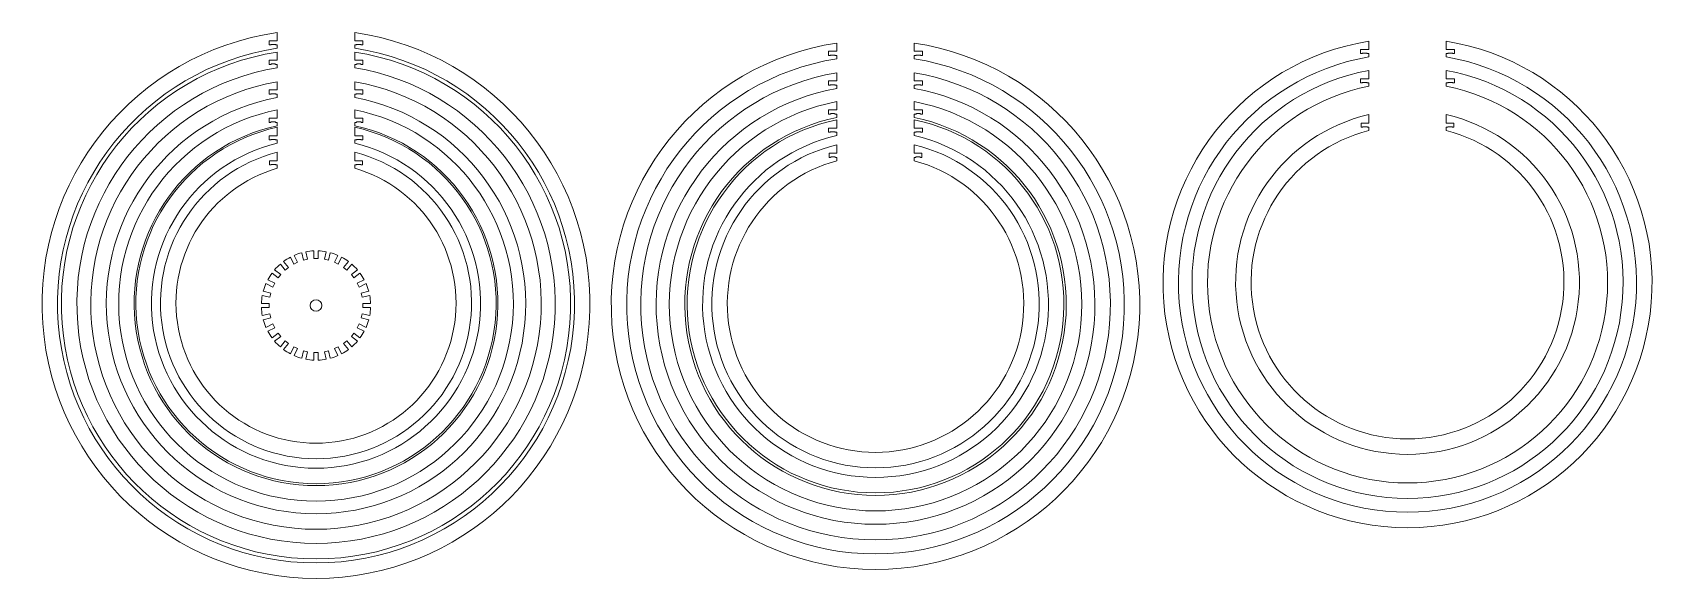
# Model space of a CAD drawing. Header units: centimetres. Extents: x -18 to 87, y -19 to 17.
import ezdxf

# ---------------------------------------------------------------- set-up
doc = ezdxf.new("R2010")
doc.units = ezdxf.units.CM
doc.header["$MEASUREMENT"] = 0
doc.layers.add('Layer 1', color=7, linetype='Continuous')

msp = doc.modelspace()

# ---------------------------------------------------------------- linework, layer by layer
at = {"layer": 'Layer 1', "lineweight": 9}
for points in [[(-2.48958, 16.52422), (-11.68561, 15.21219), (-18.30282, 7.01439), (-17.64517, -2.25146), (-17.64517, -2.25146), (-16.98751, -11.51731), (-9.27878, -18.69831), (0.01037, -18.69834), (0.01037, -18.69834), (9.29953, -18.69836), (17.0083, -11.5174), (17.666, -2.25155), (17.666, -2.25155), (18.3237, 7.01429), (11.70654, 15.21213), (2.51051, 16.52421)], [(33.66212, 15.84585), (24.81452, 14.53633), (18.47667, 6.62135), (19.13318, -2.2985), (19.13318, -2.2985), (19.7897, -11.21836), (27.21809, -18.12012), (36.16207, -18.12015), (36.16207, -18.12015), (45.10606, -18.12017), (52.53449, -11.21845), (53.19105, -2.2986), (53.19105, -2.2986), (53.84761, 6.62126), (47.5098, 14.53627), (38.66221, 15.84583)], [(68.03561, 15.97135), (59.8996, 14.66758), (54.13151, 7.33028), (54.78545, -0.88355), (54.78545, -0.88355), (55.43938, -9.09737), (62.29576, -15.42959), (70.53557, -15.42961), (70.53557, -15.42961), (78.77538, -15.42963), (85.63179, -9.09745), (86.28577, -0.88363), (86.28577, -0.88363), (86.93975, 7.33019), (81.1717, 14.66753), (73.03569, 15.97134)], [(-2.48958, 15.51348), (-11.128, 14.20556), (-17.29827, 6.46038), (-16.64247, -2.25185), (-16.64247, -2.25185), (-15.98667, -10.96408), (-8.7265, -17.69832), (0.01038, -17.69834), (0.01038, -17.69834), (8.74725, -17.69836), (16.00746, -10.96417), (16.6633, -2.25194), (16.6633, -2.25194), (17.31914, 6.46028), (11.14892, 14.2055), (2.51051, 15.51346)], [(-2.48959, 15.2674), (-10.98851, 13.96059), (-17.04705, 6.32865), (-16.39175, -2.24514), (-16.39175, -2.24514), (-15.73645, -10.81894), (-8.58844, -17.4415), (0.01037, -17.44152), (0.01037, -17.44152), (8.60917, -17.44154), (15.75722, -10.81903), (16.41257, -2.24523), (16.41257, -2.24523), (17.06791, 6.32856), (11.00941, 13.96053), (2.5105, 15.26739)], [(33.66212, 14.83426), (25.37253, 13.52918), (19.48157, 6.06719), (20.13609, -2.29894), (20.13609, -2.29894), (20.79062, -10.66507), (27.77038, -17.12012), (36.16208, -17.12015), (36.16208, -17.12015), (44.55377, -17.12017), (51.53357, -10.66516), (52.18814, -2.29903), (52.18814, -2.29903), (52.84271, 6.0671), (46.95179, 13.52912), (38.6622, 14.83425)], [(68.03561, 14.95771), (60.45858, 13.65915), (55.13726, 6.77573), (55.78887, -0.88411), (55.78887, -0.88411), (56.44049, -8.54394), (62.84807, -14.42959), (70.53557, -14.42961), (70.53557, -14.42961), (78.22307, -14.42963), (84.63068, -8.54401), (85.28234, -0.88418), (85.28234, -0.88418), (85.934, 6.77565), (80.61271, 13.65909), (73.03569, 14.9577)], [(-2.48959, 14.25487), (-10.43006, 12.95285), (-16.04176, 5.77431), (-15.38861, -2.24564), (-15.38861, -2.24564), (-14.73545, -10.26559), (-8.03614, -16.4415), (0.01037, -16.44152), (0.01037, -16.44152), (8.05687, -16.44154), (14.75622, -10.26567), (15.40942, -2.24572), (15.40942, -2.24572), (16.06262, 5.77423), (10.45095, 12.95279), (2.51049, 14.25486)], [(33.66211, 13.93418), (25.87536, 12.63358), (20.38651, 5.57986), (21.03903, -2.28775), (21.03903, -2.28775), (21.69155, -10.15536), (28.26745, -16.20846), (36.16207, -16.20848), (36.16207, -16.20848), (44.05669, -16.2085), (50.63262, -10.15543), (51.28518, -2.28783), (51.28518, -2.28783), (51.93774, 5.57978), (46.44893, 12.63353), (38.66219, 13.93416)], [(68.03561, 14.08274), (60.94846, 12.78935), (56.01796, 6.30379), (56.66729, -0.87109), (56.66729, -0.87109), (57.31662, -8.04598), (63.33137, -13.54098), (70.53557, -13.541), (70.53557, -13.541), (77.73978, -13.54102), (83.75456, -8.04605), (84.40393, -0.87117), (84.40393, -0.87117), (85.05329, 6.30371), (80.12283, 12.7893), (73.03568, 14.08273)], [(-2.48959, 13.35475), (-9.92673, 12.0576), (-15.13638, 5.28778), (-14.48539, -2.23352), (-14.48539, -2.23352), (-13.8344, -9.75482), (-7.53905, -15.52885), (0.01037, -15.52887), (0.01037, -15.52887), (7.55979, -15.52889), (13.85518, -9.75489), (14.50621, -2.2336), (14.50621, -2.2336), (15.15724, 5.2877), (9.94762, 12.05754), (2.51049, 13.35473)], [(33.66211, 12.91932), (26.43491, 11.62439), (21.39276, 5.02508), (22.04277, -2.28839), (22.04277, -2.28839), (22.69278, -9.60185), (28.81978, -15.20846), (36.16207, -15.20848), (36.16207, -15.20848), (43.50436, -15.2085), (49.6314, -9.60192), (50.28145, -2.28846), (50.28145, -2.28846), (50.9315, 5.025), (45.88937, 11.62434), (38.66218, 12.91931)], [(68.03561, 13.06491), (61.5094, 11.77829), (57.02541, 5.74842), (57.67177, -0.87193), (57.67177, -0.87193), (58.31813, -7.49228), (63.88375, -12.54099), (70.53558, -12.541), (70.53558, -12.541), (77.1874, -12.54102), (82.75304, -7.49234), (83.39944, -0.872), (83.39944, -0.872), (84.04583, 5.74835), (79.56188, 11.77824), (73.03568, 13.0649)], [(-2.48959, 12.33851), (-9.36653, 11.04754), (-14.12958, 4.73273), (-13.48131, -2.23425), (-13.48131, -2.23425), (-12.83305, -9.20122), (-6.9867, -14.52885), (0.01037, -14.52887), (0.01037, -14.52887), (7.00744, -14.52889), (12.85382, -9.20129), (13.50212, -2.23432), (13.50212, -2.23432), (14.15043, 4.73265), (9.38742, 11.04749), (2.51048, 12.3385)], [(33.66211, 12.06954), (26.91137, 10.78009), (22.2488, 4.5678), (22.8964, -2.27441), (22.8964, -2.27441), (23.54399, -9.11661), (29.28929, -14.34382), (36.16207, -14.34384), (36.16207, -14.34384), (43.03486, -14.34386), (48.78018, -9.11668), (49.42782, -2.27448), (49.42782, -2.27448), (50.07545, 4.56772), (45.41291, 10.78004), (38.66218, 12.06953)], [(-2.48958, 11.53919), (-8.91749, 10.25386), (-13.32335, 4.30387), (-12.67756, -2.2194), (-12.67756, -2.2194), (-12.03176, -8.74267), (-6.54477, -13.71329), (0.01039, -13.71331), (0.01039, -13.71331), (6.56554, -13.71333), (12.05256, -8.74274), (12.69839, -2.21947), (12.69839, -2.21947), (13.34422, 4.30379), (8.93839, 10.25382), (2.51049, 11.53918)], [(33.66211, 11.04995), (27.47312, 9.76792), (23.25697, 4.01207), (23.90133, -2.27537), (23.90133, -2.27537), (24.54569, -8.56281), (29.8417, -13.34382), (36.16208, -13.34384), (36.16208, -13.34384), (42.48245, -13.34386), (47.77849, -8.56288), (48.42288, -2.27543), (48.42288, -2.27543), (49.06728, 4.01201), (44.85116, 9.76788), (38.66217, 11.04994)], [(33.66211, 10.90513), (27.55919, 9.62435), (23.4113, 3.93845), (24.05513, -2.2641), (24.05513, -2.2641), (24.69895, -8.46664), (29.92621, -13.17941), (36.16208, -13.17943), (36.16208, -13.17943), (42.39795, -13.17945), (47.62523, -8.4667), (48.26909, -2.26416), (48.26909, -2.26416), (48.91294, 3.93838), (44.76509, 9.62431), (38.66217, 10.90512)], [(68.03561, 11.23502), (62.53328, 9.96388), (58.86075, 4.7662), (59.50043, -0.8447), (59.50043, -0.8447), (60.14011, -6.45561), (64.88833, -10.69327), (70.53558, -10.69328), (70.53558, -10.69328), (76.18283, -10.6933), (80.93107, -6.45566), (81.57078, -0.84476), (81.57078, -0.84476), (82.21049, 4.76614), (78.53799, 9.96384), (73.03567, 11.23501)], [(-2.48958, 10.51765), (-8.35485, 9.24048), (-12.31439, 3.74774), (-11.67213, -2.22051), (-11.67213, -2.22051), (-11.02986, -8.18876), (-5.99232, -12.71329), (0.01039, -12.71331), (0.01039, -12.71331), (6.0131, -12.71333), (11.05067, -8.18882), (11.69296, -2.22057), (11.69296, -2.22057), (12.33526, 3.74767), (8.37574, 9.24044), (2.51048, 10.51764)], [(-2.48958, 10.41401), (-8.29112, 9.13785), (-12.20021, 3.69691), (-11.55838, -2.20855), (-11.55838, -2.20855), (-10.91655, -8.11401), (-5.92985, -12.58811), (0.01039, -12.58813), (0.01039, -12.58813), (5.95063, -12.58814), (10.93735, -8.11407), (11.57921, -2.20861), (11.57921, -2.20861), (12.22107, 3.69685), (8.31201, 9.1378), (2.51048, 10.41399)], [(33.66211, 9.88132), (28.12286, 8.60954), (24.42117, 3.38184), (25.06113, -2.26538), (25.06113, -2.26538), (25.70109, -7.91261), (30.47871, -12.17942), (36.16208, -12.17943), (36.16208, -12.17943), (41.84545, -12.17945), (46.6231, -7.91267), (47.26308, -2.26544), (47.26308, -2.26544), (47.90307, 3.38178), (44.20141, 8.6095), (38.66217, 9.88131)], [(68.03561, 10.20596), (63.09931, 8.94575), (59.87272, 4.20845), (60.50777, -0.84643), (60.50777, -0.84643), (61.14283, -5.90132), (65.44096, -9.69327), (70.53558, -9.69328), (70.53558, -9.69328), (75.6302, -9.6933), (79.92836, -5.90137), (80.56344, -0.84649), (80.56344, -0.84649), (81.19852, 4.2084), (77.97195, 8.94571), (73.03566, 10.20595)], [(-2.48958, 9.38776), (-7.72634, 8.12149), (-11.18936, 3.13978), (-10.55175, -2.21004), (-10.55175, -2.21004), (-9.91415, -7.55985), (-5.37729, -11.58811), (0.01039, -11.58813), (0.01039, -11.58813), (5.39807, -11.58814), (9.93495, -7.55991), (10.57259, -2.21009), (10.57259, -2.21009), (11.21022, 3.13972), (7.74723, 8.12145), (2.51047, 9.38775)], [(-2.48959, 8.80314), (-7.3927, 7.54364), (-10.59323, 2.83334), (-9.95847, -2.18901), (-9.95847, -2.18901), (-9.32372, -7.21135), (-5.05192, -10.97725), (0.01038, -10.97726), (0.01038, -10.97726), (5.07268, -10.97728), (9.3445, -7.2114), (9.97929, -2.18906), (9.97929, -2.18906), (10.61407, 2.83328), (7.41357, 7.5436), (2.51046, 8.80313)], [(33.66212, 9.28952), (28.45955, 8.02391), (25.02346, 3.07), (25.66079, -2.24623), (25.66079, -2.24623), (26.29812, -7.56247), (30.80779, -11.5638), (36.16209, -11.56382), (36.16209, -11.56382), (41.51639, -11.56383), (46.02609, -7.56252), (46.66344, -2.24629), (46.66344, -2.24629), (47.3008, 3.06994), (43.86474, 8.02387), (38.66217, 9.28951)], [(-2.48959, 7.76688), (-6.8235, 6.52093), (-9.57841, 2.27394), (-8.94929, -2.19141), (-8.94929, -2.19141), (-8.32016, -6.65676), (-4.49907, -9.97725), (0.01039, -9.97726), (0.01039, -9.97726), (4.51984, -9.97727), (8.34095, -6.6568), (8.9701, -2.19146), (8.9701, -2.19146), (9.59925, 2.27389), (6.84436, 6.52089), (2.51046, 7.76687)], [(33.66212, 8.25715), (29.02705, 7.00368), (26.03674, 2.51151), (26.66898, -2.24826), (26.66898, -2.24826), (27.30121, -7.00803), (31.36052, -10.56381), (36.16209, -10.56382), (36.16209, -10.56382), (40.96367, -10.56383), (45.023, -7.00808), (45.65526, -2.24831), (45.65526, -2.24831), (46.28752, 2.51145), (43.29724, 7.00364), (38.66217, 8.25714)], [(0.38541, -1.08706), (0.38541, -0.87995), (0.21752, -0.71206), (0.01041, -0.71206), (0.01041, -0.71206), (-0.1967, -0.71206), (-0.36459, -0.87995), (-0.36459, -1.08706), (-0.36459, -1.08706), (-0.36459, -1.29417), (-0.1967, -1.46206), (0.01041, -1.46206), (0.01041, -1.46206), (0.21752, -1.46206), (0.38541, -1.29417), (0.38541, -1.08706)]]:
    msp.add_open_spline(points, degree=3, knots=[0, 0, 0, 0, 0.2, 0.2, 0.2, 0.2, 0.4, 0.4, 0.4, 0.4, 0.6, 0.6, 0.6, 0.6, 1, 1, 1, 1], dxfattribs=at)
for points in [[(-3.01958, 15.99768), (-3.01958, 15.99768), (-3.01958, 15.72928), (-3.01958, 15.72928)], [(-2.48958, 15.99768), (-2.48958, 15.99768), (-3.01958, 15.99768), (-3.01958, 15.99768)], [(-2.48958, 15.99768), (-2.48958, 15.99768), (-2.48958, 16.52422), (-2.48958, 16.52422)], [(2.51042, 16.52422), (2.51042, 16.52422), (2.51042, 15.99768), (2.51042, 15.99768)], [(3.04042, 15.99768), (3.04042, 15.99768), (2.51042, 15.99768), (2.51042, 15.99768)], [(3.04042, 15.72928), (3.04042, 15.72928), (3.04042, 15.99768), (3.04042, 15.99768)], [(33.66212, 15.31846), (33.66212, 15.31846), (33.66212, 15.84585), (33.66212, 15.84585)], [(38.66212, 15.84585), (38.66212, 15.84585), (38.66212, 15.31846), (38.66212, 15.31846)], [(68.03561, 15.44191), (68.03561, 15.44191), (68.03561, 15.97135), (68.03561, 15.97135)], [(73.03561, 15.97135), (73.03561, 15.97135), (73.03561, 15.44191), (73.03561, 15.44191)], [(-3.01959, 14.73907), (-3.01959, 14.73907), (-3.01959, 14.47067), (-3.01959, 14.47067)], [(-2.48959, 14.73907), (-2.48959, 14.73907), (-3.01959, 14.73907), (-3.01959, 14.73907)], [(-3.01958, 15.72928), (-3.01958, 15.72928), (-2.91458, 15.72928), (-2.91458, 15.72928)], [(-2.91458, 15.72928), (-2.91458, 15.72928), (-2.89335, 15.7465), (-2.89335, 15.7465)], [(-2.86185, 15.75768), (-2.87332, 15.75768), (-2.88444, 15.75373), (-2.89335, 15.7465)], [(-2.86185, 15.75768), (-2.86185, 15.75768), (-2.64731, 15.75768), (-2.64731, 15.75768)], [(-2.61581, 15.7465), (-2.62472, 15.75373), (-2.63584, 15.75768), (-2.64731, 15.75768)], [(-2.61581, 15.7465), (-2.61581, 15.7465), (-2.59458, 15.72928), (-2.59458, 15.72928)], [(-2.59458, 15.72928), (-2.59458, 15.72928), (-2.48958, 15.72928), (-2.48958, 15.72928)], [(-2.48959, 14.73907), (-2.48959, 14.73907), (-2.48959, 15.2674), (-2.48959, 15.2674)], [(-2.48958, 15.51348), (-2.48958, 15.51348), (-2.48958, 15.72928), (-2.48958, 15.72928)], [(2.51041, 15.2674), (2.51041, 15.2674), (2.51041, 14.73907), (2.51041, 14.73907)], [(3.04041, 14.73907), (3.04041, 14.73907), (2.51041, 14.73907), (2.51041, 14.73907)], [(2.51042, 15.72928), (2.51042, 15.72928), (2.61542, 15.72928), (2.61542, 15.72928)], [(2.51042, 15.72928), (2.51042, 15.72928), (2.51042, 15.51348), (2.51042, 15.51348)], [(2.61542, 15.72928), (2.61542, 15.72928), (2.63665, 15.7465), (2.63665, 15.7465)], [(2.66815, 15.75768), (2.65668, 15.75768), (2.64556, 15.75373), (2.63665, 15.7465)], [(2.66815, 15.75768), (2.66815, 15.75768), (2.88269, 15.75768), (2.88269, 15.75768)], [(2.91419, 15.7465), (2.90528, 15.75373), (2.89416, 15.75768), (2.88269, 15.75768)], [(2.91419, 15.7465), (2.91419, 15.7465), (2.93542, 15.72928), (2.93542, 15.72928)], [(2.93542, 15.72928), (2.93542, 15.72928), (3.04042, 15.72928), (3.04042, 15.72928)], [(3.04041, 14.47067), (3.04041, 14.47067), (3.04041, 14.73907), (3.04041, 14.73907)], [(33.13212, 15.31846), (33.13212, 15.31846), (33.13212, 15.05006), (33.13212, 15.05006)], [(33.66212, 15.31846), (33.66212, 15.31846), (33.13212, 15.31846), (33.13212, 15.31846)], [(33.13212, 15.05006), (33.13212, 15.05006), (33.23712, 15.05006), (33.23712, 15.05006)], [(33.23712, 15.05006), (33.23712, 15.05006), (33.25835, 15.06729), (33.25835, 15.06729)], [(33.28985, 15.07846), (33.27838, 15.07846), (33.26726, 15.07452), (33.25835, 15.06729)], [(33.28985, 15.07846), (33.28985, 15.07846), (33.50439, 15.07846), (33.50439, 15.07846)], [(33.53589, 15.06729), (33.52698, 15.07452), (33.51586, 15.07846), (33.50439, 15.07846)], [(33.53589, 15.06729), (33.53589, 15.06729), (33.55712, 15.05006), (33.55712, 15.05006)], [(33.55712, 15.05006), (33.55712, 15.05006), (33.66212, 15.05006), (33.66212, 15.05006)], [(33.66212, 14.83426), (33.66212, 14.83426), (33.66212, 15.05006), (33.66212, 15.05006)], [(39.19212, 15.31846), (39.19212, 15.31846), (38.66212, 15.31846), (38.66212, 15.31846)], [(38.66212, 15.05006), (38.66212, 15.05006), (38.76712, 15.05006), (38.76712, 15.05006)], [(38.66212, 15.05006), (38.66212, 15.05006), (38.66212, 14.83426), (38.66212, 14.83426)], [(38.76712, 15.05006), (38.76712, 15.05006), (38.78835, 15.06729), (38.78835, 15.06729)], [(38.81985, 15.07846), (38.80838, 15.07846), (38.79726, 15.07452), (38.78835, 15.06729)], [(38.81985, 15.07846), (38.81985, 15.07846), (39.03439, 15.07846), (39.03439, 15.07846)], [(39.06589, 15.06729), (39.05698, 15.07452), (39.04586, 15.07846), (39.03439, 15.07846)], [(39.06589, 15.06729), (39.06589, 15.06729), (39.08712, 15.05006), (39.08712, 15.05006)], [(39.08712, 15.05006), (39.08712, 15.05006), (39.19212, 15.05006), (39.19212, 15.05006)], [(39.19212, 15.05006), (39.19212, 15.05006), (39.19212, 15.31846), (39.19212, 15.31846)], [(67.50561, 15.44191), (67.50561, 15.44191), (67.50561, 15.17351), (67.50561, 15.17351)], [(68.03561, 15.44191), (68.03561, 15.44191), (67.50561, 15.44191), (67.50561, 15.44191)], [(67.50561, 15.17351), (67.50561, 15.17351), (67.61061, 15.17351), (67.61061, 15.17351)], [(67.61061, 15.17351), (67.61061, 15.17351), (67.63184, 15.19074), (67.63184, 15.19074)], [(67.66334, 15.20191), (67.65187, 15.20191), (67.64075, 15.19797), (67.63184, 15.19074)], [(67.66334, 15.20191), (67.66334, 15.20191), (67.87788, 15.20191), (67.87788, 15.20191)], [(67.90938, 15.19074), (67.90047, 15.19797), (67.88935, 15.20191), (67.87788, 15.20191)], [(67.90938, 15.19074), (67.90938, 15.19074), (67.93061, 15.17351), (67.93061, 15.17351)], [(67.93061, 15.17351), (67.93061, 15.17351), (68.03561, 15.17351), (68.03561, 15.17351)], [(68.03561, 14.95771), (68.03561, 14.95771), (68.03561, 15.17351), (68.03561, 15.17351)], [(73.56561, 15.44191), (73.56561, 15.44191), (73.03561, 15.44191), (73.03561, 15.44191)], [(73.03561, 15.17351), (73.03561, 15.17351), (73.14061, 15.17351), (73.14061, 15.17351)], [(73.03561, 15.17351), (73.03561, 15.17351), (73.03561, 14.95771), (73.03561, 14.95771)], [(73.14061, 15.17351), (73.14061, 15.17351), (73.16184, 15.19074), (73.16184, 15.19074)], [(73.19334, 15.20191), (73.18187, 15.20191), (73.17075, 15.19797), (73.16184, 15.19074)], [(73.19334, 15.20191), (73.19334, 15.20191), (73.40788, 15.20191), (73.40788, 15.20191)], [(73.43938, 15.19074), (73.43047, 15.19797), (73.41935, 15.20191), (73.40788, 15.20191)], [(73.43938, 15.19074), (73.43938, 15.19074), (73.46061, 15.17351), (73.46061, 15.17351)], [(73.46061, 15.17351), (73.46061, 15.17351), (73.56561, 15.17351), (73.56561, 15.17351)], [(73.56561, 15.17351), (73.56561, 15.17351), (73.56561, 15.44191), (73.56561, 15.44191)], [(-3.01959, 14.47067), (-3.01959, 14.47067), (-2.91459, 14.47067), (-2.91459, 14.47067)], [(-2.91459, 14.47067), (-2.91459, 14.47067), (-2.89336, 14.4879), (-2.89336, 14.4879)], [(-2.86186, 14.49907), (-2.87333, 14.49907), (-2.88445, 14.49513), (-2.89336, 14.4879)], [(-2.86186, 14.49907), (-2.86186, 14.49907), (-2.64732, 14.49907), (-2.64732, 14.49907)], [(-2.61582, 14.4879), (-2.62473, 14.49513), (-2.63585, 14.49907), (-2.64732, 14.49907)], [(-2.61582, 14.4879), (-2.61582, 14.4879), (-2.59459, 14.47067), (-2.59459, 14.47067)], [(-2.59459, 14.47067), (-2.59459, 14.47067), (-2.48959, 14.47067), (-2.48959, 14.47067)], [(-2.48959, 14.25487), (-2.48959, 14.25487), (-2.48959, 14.47067), (-2.48959, 14.47067)], [(2.51041, 14.47067), (2.51041, 14.47067), (2.61541, 14.47067), (2.61541, 14.47067)], [(2.51041, 14.47067), (2.51041, 14.47067), (2.51041, 14.25487), (2.51041, 14.25487)], [(2.61541, 14.47067), (2.61541, 14.47067), (2.63664, 14.4879), (2.63664, 14.4879)], [(2.66814, 14.49907), (2.65667, 14.49907), (2.64555, 14.49513), (2.63664, 14.4879)], [(2.66814, 14.49907), (2.66814, 14.49907), (2.88268, 14.49907), (2.88268, 14.49907)], [(2.91418, 14.4879), (2.90527, 14.49513), (2.89415, 14.49907), (2.88268, 14.49907)], [(2.91418, 14.4879), (2.91418, 14.4879), (2.93541, 14.47067), (2.93541, 14.47067)], [(2.93541, 14.47067), (2.93541, 14.47067), (3.04041, 14.47067), (3.04041, 14.47067)], [(33.66211, 13.40352), (33.66211, 13.40352), (33.66211, 13.93418), (33.66211, 13.93418)], [(38.66211, 13.93418), (38.66211, 13.93418), (38.66211, 13.40352), (38.66211, 13.40352)], [(68.03561, 13.54911), (68.03561, 13.54911), (68.03561, 14.08274), (68.03561, 14.08274)], [(73.03561, 14.08274), (73.03561, 14.08274), (73.03561, 13.54911), (73.03561, 13.54911)], [(-3.01959, 12.82271), (-3.01959, 12.82271), (-3.01959, 12.55431), (-3.01959, 12.55431)], [(-2.48959, 12.82271), (-2.48959, 12.82271), (-3.01959, 12.82271), (-3.01959, 12.82271)], [(-2.48959, 12.82271), (-2.48959, 12.82271), (-2.48959, 13.35475), (-2.48959, 13.35475)], [(2.51041, 13.35475), (2.51041, 13.35475), (2.51041, 12.82271), (2.51041, 12.82271)], [(3.04041, 12.82271), (3.04041, 12.82271), (2.51041, 12.82271), (2.51041, 12.82271)], [(3.04041, 12.55431), (3.04041, 12.55431), (3.04041, 12.82271), (3.04041, 12.82271)], [(33.13211, 13.40352), (33.13211, 13.40352), (33.13211, 13.13512), (33.13211, 13.13512)], [(33.66211, 13.40352), (33.66211, 13.40352), (33.13211, 13.40352), (33.13211, 13.40352)], [(33.13211, 13.13512), (33.13211, 13.13512), (33.23711, 13.13512), (33.23711, 13.13512)], [(33.23711, 13.13512), (33.23711, 13.13512), (33.25834, 13.15235), (33.25834, 13.15235)], [(33.28984, 13.16352), (33.27837, 13.16352), (33.26725, 13.15958), (33.25834, 13.15235)], [(33.28984, 13.16352), (33.28984, 13.16352), (33.50438, 13.16352), (33.50438, 13.16352)], [(33.53588, 13.15235), (33.52697, 13.15958), (33.51585, 13.16352), (33.50438, 13.16352)], [(33.53588, 13.15235), (33.53588, 13.15235), (33.55711, 13.13512), (33.55711, 13.13512)], [(33.55711, 13.13512), (33.55711, 13.13512), (33.66211, 13.13512), (33.66211, 13.13512)], [(33.66211, 12.91932), (33.66211, 12.91932), (33.66211, 13.13512), (33.66211, 13.13512)], [(39.19211, 13.40352), (39.19211, 13.40352), (38.66211, 13.40352), (38.66211, 13.40352)], [(38.66211, 13.13512), (38.66211, 13.13512), (38.76711, 13.13512), (38.76711, 13.13512)], [(38.66211, 13.13512), (38.66211, 13.13512), (38.66211, 12.91932), (38.66211, 12.91932)], [(38.76711, 13.13512), (38.76711, 13.13512), (38.78834, 13.15235), (38.78834, 13.15235)], [(38.81984, 13.16352), (38.80837, 13.16352), (38.79725, 13.15958), (38.78834, 13.15235)], [(38.81984, 13.16352), (38.81984, 13.16352), (39.03438, 13.16352), (39.03438, 13.16352)], [(39.06588, 13.15235), (39.05697, 13.15958), (39.04585, 13.16352), (39.03438, 13.16352)], [(39.06588, 13.15235), (39.06588, 13.15235), (39.08711, 13.13512), (39.08711, 13.13512)], [(39.08711, 13.13512), (39.08711, 13.13512), (39.19211, 13.13512), (39.19211, 13.13512)], [(39.19211, 13.13512), (39.19211, 13.13512), (39.19211, 13.40352), (39.19211, 13.40352)], [(67.50561, 13.54911), (67.50561, 13.54911), (67.50561, 13.28071), (67.50561, 13.28071)], [(68.03561, 13.54911), (68.03561, 13.54911), (67.50561, 13.54911), (67.50561, 13.54911)], [(67.50561, 13.28071), (67.50561, 13.28071), (67.61061, 13.28071), (67.61061, 13.28071)], [(67.61061, 13.28071), (67.61061, 13.28071), (67.63184, 13.29794), (67.63184, 13.29794)], [(67.66334, 13.30911), (67.65187, 13.30911), (67.64075, 13.30517), (67.63184, 13.29794)], [(67.66334, 13.30911), (67.66334, 13.30911), (67.87788, 13.30911), (67.87788, 13.30911)], [(67.90938, 13.29794), (67.90047, 13.30517), (67.88935, 13.30911), (67.87788, 13.30911)], [(67.90938, 13.29794), (67.90938, 13.29794), (67.93061, 13.28071), (67.93061, 13.28071)], [(67.93061, 13.28071), (67.93061, 13.28071), (68.03561, 13.28071), (68.03561, 13.28071)], [(68.03561, 13.06491), (68.03561, 13.06491), (68.03561, 13.28071), (68.03561, 13.28071)], [(73.56561, 13.54911), (73.56561, 13.54911), (73.03561, 13.54911), (73.03561, 13.54911)], [(73.03561, 13.28071), (73.03561, 13.28071), (73.14061, 13.28071), (73.14061, 13.28071)], [(73.03561, 13.28071), (73.03561, 13.28071), (73.03561, 13.06491), (73.03561, 13.06491)], [(73.14061, 13.28071), (73.14061, 13.28071), (73.16184, 13.29794), (73.16184, 13.29794)], [(73.19334, 13.30911), (73.18187, 13.30911), (73.17075, 13.30517), (73.16184, 13.29794)], [(73.19334, 13.30911), (73.19334, 13.30911), (73.40788, 13.30911), (73.40788, 13.30911)], [(73.43938, 13.29794), (73.43047, 13.30517), (73.41935, 13.30911), (73.40788, 13.30911)], [(73.43938, 13.29794), (73.43938, 13.29794), (73.46061, 13.28071), (73.46061, 13.28071)], [(73.46061, 13.28071), (73.46061, 13.28071), (73.56561, 13.28071), (73.56561, 13.28071)], [(73.56561, 13.28071), (73.56561, 13.28071), (73.56561, 13.54911), (73.56561, 13.54911)], [(-3.01959, 12.55431), (-3.01959, 12.55431), (-2.91459, 12.55431), (-2.91459, 12.55431)], [(-2.91459, 12.55431), (-2.91459, 12.55431), (-2.89336, 12.57153), (-2.89336, 12.57153)], [(-2.86186, 12.58271), (-2.87333, 12.58271), (-2.88445, 12.57876), (-2.89336, 12.57153)], [(-2.86186, 12.58271), (-2.86186, 12.58271), (-2.64732, 12.58271), (-2.64732, 12.58271)], [(-2.61582, 12.57153), (-2.62473, 12.57876), (-2.63585, 12.58271), (-2.64732, 12.58271)], [(-2.61582, 12.57153), (-2.61582, 12.57153), (-2.59459, 12.55431), (-2.59459, 12.55431)], [(-2.59459, 12.55431), (-2.59459, 12.55431), (-2.48959, 12.55431), (-2.48959, 12.55431)], [(-2.48959, 12.33851), (-2.48959, 12.33851), (-2.48959, 12.55431), (-2.48959, 12.55431)], [(2.51041, 12.55431), (2.51041, 12.55431), (2.61541, 12.55431), (2.61541, 12.55431)], [(2.51041, 12.55431), (2.51041, 12.55431), (2.51041, 12.33851), (2.51041, 12.33851)], [(2.61541, 12.55431), (2.61541, 12.55431), (2.63664, 12.57153), (2.63664, 12.57153)], [(2.66814, 12.58271), (2.65667, 12.58271), (2.64555, 12.57876), (2.63664, 12.57153)], [(2.66814, 12.58271), (2.66814, 12.58271), (2.88268, 12.58271), (2.88268, 12.58271)], [(2.91418, 12.57153), (2.90527, 12.57876), (2.89415, 12.58271), (2.88268, 12.58271)], [(2.91418, 12.57153), (2.91418, 12.57153), (2.93541, 12.55431), (2.93541, 12.55431)], [(2.93541, 12.55431), (2.93541, 12.55431), (3.04041, 12.55431), (3.04041, 12.55431)], [(33.66211, 11.53415), (33.66211, 11.53415), (33.66211, 12.06954), (33.66211, 12.06954)], [(38.66211, 12.06954), (38.66211, 12.06954), (38.66211, 11.53415), (38.66211, 11.53415)], [(-3.01958, 11.00185), (-3.01958, 11.00185), (-3.01958, 10.73345), (-3.01958, 10.73345)], [(-2.48958, 11.00185), (-2.48958, 11.00185), (-3.01958, 11.00185), (-3.01958, 11.00185)], [(-3.01958, 10.73345), (-3.01958, 10.73345), (-2.91458, 10.73345), (-2.91458, 10.73345)], [(-2.91458, 10.73345), (-2.91458, 10.73345), (-2.89904, 10.74816), (-2.89904, 10.74816)], [(-2.86467, 10.76185), (-2.87745, 10.76185), (-2.88975, 10.75695), (-2.89904, 10.74816)], [(-2.86467, 10.76185), (-2.86467, 10.76185), (-2.64449, 10.76185), (-2.64449, 10.76185)], [(-2.61012, 10.74816), (-2.61941, 10.75695), (-2.63171, 10.76185), (-2.64449, 10.76185)], [(-2.61012, 10.74816), (-2.61012, 10.74816), (-2.59458, 10.73345), (-2.59458, 10.73345)], [(-2.59458, 10.73345), (-2.59458, 10.73345), (-2.48958, 10.73345), (-2.48958, 10.73345)], [(-2.48958, 11.00185), (-2.48958, 11.00185), (-2.48958, 11.53919), (-2.48958, 11.53919)], [(-2.48958, 10.51765), (-2.48958, 10.51765), (-2.48958, 10.73345), (-2.48958, 10.73345)], [(2.51042, 11.53919), (2.51042, 11.53919), (2.51042, 11.00185), (2.51042, 11.00185)], [(3.04042, 11.00185), (3.04042, 11.00185), (2.51042, 11.00185), (2.51042, 11.00185)], [(2.51042, 10.73345), (2.51042, 10.73345), (2.61542, 10.73345), (2.61542, 10.73345)], [(2.51042, 10.73345), (2.51042, 10.73345), (2.51042, 10.51765), (2.51042, 10.51765)], [(2.61542, 10.73345), (2.61542, 10.73345), (2.63096, 10.74816), (2.63096, 10.74816)], [(2.66533, 10.76185), (2.65255, 10.76185), (2.64025, 10.75695), (2.63096, 10.74816)], [(2.66533, 10.76185), (2.66533, 10.76185), (2.88551, 10.76185), (2.88551, 10.76185)], [(2.91988, 10.74816), (2.91059, 10.75695), (2.89829, 10.76185), (2.88551, 10.76185)], [(2.91988, 10.74816), (2.91988, 10.74816), (2.93542, 10.73345), (2.93542, 10.73345)], [(2.93542, 10.73345), (2.93542, 10.73345), (3.04042, 10.73345), (3.04042, 10.73345)], [(3.04042, 10.73345), (3.04042, 10.73345), (3.04042, 11.00185), (3.04042, 11.00185)], [(33.13211, 11.53415), (33.13211, 11.53415), (33.13211, 11.26575), (33.13211, 11.26575)], [(33.66211, 11.53415), (33.66211, 11.53415), (33.13211, 11.53415), (33.13211, 11.53415)], [(33.13211, 11.26575), (33.13211, 11.26575), (33.23711, 11.26575), (33.23711, 11.26575)], [(33.23711, 11.26575), (33.23711, 11.26575), (33.25834, 11.28297), (33.25834, 11.28297)], [(33.28984, 11.29415), (33.27837, 11.29415), (33.26725, 11.2902), (33.25834, 11.28297)], [(33.28984, 11.29415), (33.28984, 11.29415), (33.50438, 11.29415), (33.50438, 11.29415)], [(33.53588, 11.28297), (33.52697, 11.2902), (33.51585, 11.29415), (33.50438, 11.29415)], [(33.53588, 11.28297), (33.53588, 11.28297), (33.55711, 11.26575), (33.55711, 11.26575)], [(33.55711, 11.26575), (33.55711, 11.26575), (33.66211, 11.26575), (33.66211, 11.26575)], [(33.66211, 11.04995), (33.66211, 11.04995), (33.66211, 11.26575), (33.66211, 11.26575)], [(33.66211, 10.36552), (33.66211, 10.36552), (33.66211, 10.90513), (33.66211, 10.90513)], [(39.19211, 11.53415), (39.19211, 11.53415), (38.66211, 11.53415), (38.66211, 11.53415)], [(38.66211, 11.26575), (38.66211, 11.26575), (38.76711, 11.26575), (38.76711, 11.26575)], [(38.66211, 11.26575), (38.66211, 11.26575), (38.66211, 11.04995), (38.66211, 11.04995)], [(38.66211, 10.90513), (38.66211, 10.90513), (38.66211, 10.36552), (38.66211, 10.36552)], [(38.76711, 11.26575), (38.76711, 11.26575), (38.78834, 11.28297), (38.78834, 11.28297)], [(38.81984, 11.29415), (38.80837, 11.29415), (38.79725, 11.2902), (38.78834, 11.28297)], [(38.81984, 11.29415), (38.81984, 11.29415), (39.03438, 11.29415), (39.03438, 11.29415)], [(39.06588, 11.28297), (39.05697, 11.2902), (39.04585, 11.29415), (39.03438, 11.29415)], [(39.06588, 11.28297), (39.06588, 11.28297), (39.08711, 11.26575), (39.08711, 11.26575)], [(39.08711, 11.26575), (39.08711, 11.26575), (39.19211, 11.26575), (39.19211, 11.26575)], [(39.19211, 11.26575), (39.19211, 11.26575), (39.19211, 11.53415), (39.19211, 11.53415)], [(67.53561, 10.69016), (67.53561, 10.69016), (67.53561, 10.42176), (67.53561, 10.42176)], [(68.03561, 10.69016), (68.03561, 10.69016), (67.53561, 10.69016), (67.53561, 10.69016)], [(68.03561, 10.69016), (68.03561, 10.69016), (68.03561, 11.23502), (68.03561, 11.23502)], [(73.03561, 11.23502), (73.03561, 11.23502), (73.03561, 10.69016), (73.03561, 10.69016)], [(73.53561, 10.69016), (73.53561, 10.69016), (73.03561, 10.69016), (73.03561, 10.69016)], [(73.53561, 10.42176), (73.53561, 10.42176), (73.53561, 10.69016), (73.53561, 10.69016)], [(-3.01958, 9.87196), (-3.01958, 9.87196), (-3.01958, 9.60356), (-3.01958, 9.60356)], [(-2.48958, 9.87196), (-2.48958, 9.87196), (-3.01958, 9.87196), (-3.01958, 9.87196)], [(-3.01958, 9.60356), (-3.01958, 9.60356), (-2.91458, 9.60356), (-2.91458, 9.60356)], [(-2.91458, 9.60356), (-2.91458, 9.60356), (-2.90451, 9.615), (-2.90451, 9.615)], [(-2.86698, 9.63196), (-2.88135, 9.63196), (-2.89502, 9.62578), (-2.90451, 9.615)], [(-2.86698, 9.63196), (-2.86698, 9.63196), (-2.64218, 9.63196), (-2.64218, 9.63196)], [(-2.60465, 9.615), (-2.61414, 9.62578), (-2.62781, 9.63196), (-2.64218, 9.63196)], [(-2.60465, 9.615), (-2.60465, 9.615), (-2.59458, 9.60356), (-2.59458, 9.60356)], [(-2.59458, 9.60356), (-2.59458, 9.60356), (-2.48958, 9.60356), (-2.48958, 9.60356)], [(-2.48958, 9.87196), (-2.48958, 9.87196), (-2.48958, 10.41401), (-2.48958, 10.41401)], [(-2.48958, 9.38776), (-2.48958, 9.38776), (-2.48958, 9.60356), (-2.48958, 9.60356)], [(2.51042, 10.41401), (2.51042, 10.41401), (2.51042, 9.87196), (2.51042, 9.87196)], [(3.04042, 9.87196), (3.04042, 9.87196), (2.51042, 9.87196), (2.51042, 9.87196)], [(2.51042, 9.60356), (2.51042, 9.60356), (2.61542, 9.60356), (2.61542, 9.60356)], [(2.51042, 9.60356), (2.51042, 9.60356), (2.51042, 9.38776), (2.51042, 9.38776)], [(2.61542, 9.60356), (2.61542, 9.60356), (2.62549, 9.615), (2.62549, 9.615)], [(2.66302, 9.63196), (2.64865, 9.63196), (2.63498, 9.62578), (2.62549, 9.615)], [(2.66302, 9.63196), (2.66302, 9.63196), (2.88782, 9.63196), (2.88782, 9.63196)], [(2.92535, 9.615), (2.91586, 9.62578), (2.90219, 9.63196), (2.88782, 9.63196)], [(2.92535, 9.615), (2.92535, 9.615), (2.93542, 9.60356), (2.93542, 9.60356)], [(2.93542, 9.60356), (2.93542, 9.60356), (3.04042, 9.60356), (3.04042, 9.60356)], [(3.04042, 9.60356), (3.04042, 9.60356), (3.04042, 9.87196), (3.04042, 9.87196)], [(33.13211, 10.36552), (33.13211, 10.36552), (33.13211, 10.09712), (33.13211, 10.09712)], [(33.66211, 10.36552), (33.66211, 10.36552), (33.13211, 10.36552), (33.13211, 10.36552)], [(33.13211, 10.09712), (33.13211, 10.09712), (33.23711, 10.09712), (33.23711, 10.09712)], [(33.23711, 10.09712), (33.23711, 10.09712), (33.25265, 10.11183), (33.25265, 10.11183)], [(33.28702, 10.12552), (33.27424, 10.12552), (33.26194, 10.12063), (33.25265, 10.11183)], [(33.28702, 10.12552), (33.28702, 10.12552), (33.5072, 10.12552), (33.5072, 10.12552)], [(33.54157, 10.11183), (33.53228, 10.12063), (33.51998, 10.12552), (33.5072, 10.12552)], [(33.54157, 10.11183), (33.54157, 10.11183), (33.55711, 10.09712), (33.55711, 10.09712)], [(33.55711, 10.09712), (33.55711, 10.09712), (33.66211, 10.09712), (33.66211, 10.09712)], [(33.66211, 9.88132), (33.66211, 9.88132), (33.66211, 10.09712), (33.66211, 10.09712)], [(39.19211, 10.36552), (39.19211, 10.36552), (38.66211, 10.36552), (38.66211, 10.36552)], [(38.66211, 10.09712), (38.66211, 10.09712), (38.76711, 10.09712), (38.76711, 10.09712)], [(38.66211, 10.09712), (38.66211, 10.09712), (38.66211, 9.88132), (38.66211, 9.88132)], [(38.76711, 10.09712), (38.76711, 10.09712), (38.78265, 10.11183), (38.78265, 10.11183)], [(38.81702, 10.12552), (38.80424, 10.12552), (38.79194, 10.12063), (38.78265, 10.11183)], [(38.81702, 10.12552), (38.81702, 10.12552), (39.0372, 10.12552), (39.0372, 10.12552)], [(39.07157, 10.11183), (39.06228, 10.12063), (39.04998, 10.12552), (39.0372, 10.12552)], [(39.07157, 10.11183), (39.07157, 10.11183), (39.08711, 10.09712), (39.08711, 10.09712)], [(39.08711, 10.09712), (39.08711, 10.09712), (39.19211, 10.09712), (39.19211, 10.09712)], [(39.19211, 10.09712), (39.19211, 10.09712), (39.19211, 10.36552), (39.19211, 10.36552)], [(67.53561, 10.42176), (67.53561, 10.42176), (67.62561, 10.42176), (67.62561, 10.42176)], [(67.62561, 10.42176), (67.62561, 10.42176), (67.63067, 10.42895), (67.63067, 10.42895)], [(67.67155, 10.45016), (67.65529, 10.45016), (67.64004, 10.44225), (67.63067, 10.42895)], [(67.67155, 10.45016), (67.67155, 10.45016), (67.89967, 10.45016), (67.89967, 10.45016)], [(67.94055, 10.42895), (67.93118, 10.44225), (67.91593, 10.45016), (67.89967, 10.45016)], [(67.94055, 10.42895), (67.94055, 10.42895), (67.94561, 10.42176), (67.94561, 10.42176)], [(67.94561, 10.42176), (67.94561, 10.42176), (68.03561, 10.42176), (68.03561, 10.42176)], [(68.03561, 10.20596), (68.03561, 10.20596), (68.03561, 10.42176), (68.03561, 10.42176)], [(73.03561, 10.42176), (73.03561, 10.42176), (73.12561, 10.42176), (73.12561, 10.42176)], [(73.03561, 10.42176), (73.03561, 10.42176), (73.03561, 10.20596), (73.03561, 10.20596)], [(73.12561, 10.42176), (73.12561, 10.42176), (73.13067, 10.42895), (73.13067, 10.42895)], [(73.17155, 10.45016), (73.15529, 10.45016), (73.14004, 10.44225), (73.13067, 10.42895)], [(73.17155, 10.45016), (73.17155, 10.45016), (73.39967, 10.45016), (73.39967, 10.45016)], [(73.44055, 10.42895), (73.43118, 10.44225), (73.41593, 10.45016), (73.39967, 10.45016)], [(73.44055, 10.42895), (73.44055, 10.42895), (73.44561, 10.42176), (73.44561, 10.42176)], [(73.44561, 10.42176), (73.44561, 10.42176), (73.53561, 10.42176), (73.53561, 10.42176)], [(-2.48959, 8.25108), (-2.48959, 8.25108), (-2.48959, 8.80314), (-2.48959, 8.80314)], [(2.51041, 8.80314), (2.51041, 8.80314), (2.51041, 8.25108), (2.51041, 8.25108)], [(33.16212, 8.74135), (33.16212, 8.74135), (33.16212, 8.47295), (33.16212, 8.47295)], [(33.66212, 8.74135), (33.66212, 8.74135), (33.16212, 8.74135), (33.16212, 8.74135)], [(33.16212, 8.47295), (33.16212, 8.47295), (33.25212, 8.47295), (33.25212, 8.47295)], [(33.25718, 8.48014), (33.25718, 8.48014), (33.25212, 8.47295), (33.25212, 8.47295)], [(33.29806, 8.50135), (33.2818, 8.50135), (33.26655, 8.49344), (33.25718, 8.48014)], [(33.52618, 8.50135), (33.52618, 8.50135), (33.29806, 8.50135), (33.29806, 8.50135)], [(33.56706, 8.48014), (33.55769, 8.49344), (33.54244, 8.50135), (33.52618, 8.50135)], [(33.57212, 8.47295), (33.57212, 8.47295), (33.56706, 8.48014), (33.56706, 8.48014)], [(33.57212, 8.47295), (33.57212, 8.47295), (33.66212, 8.47295), (33.66212, 8.47295)], [(33.66212, 8.74135), (33.66212, 8.74135), (33.66212, 9.28952), (33.66212, 9.28952)], [(33.66212, 8.25715), (33.66212, 8.25715), (33.66212, 8.47295), (33.66212, 8.47295)], [(38.66212, 9.28952), (38.66212, 9.28952), (38.66212, 8.74135), (38.66212, 8.74135)], [(39.16212, 8.74135), (39.16212, 8.74135), (38.66212, 8.74135), (38.66212, 8.74135)], [(38.66212, 8.47295), (38.66212, 8.47295), (38.75212, 8.47295), (38.75212, 8.47295)], [(38.66212, 8.47295), (38.66212, 8.47295), (38.66212, 8.25715), (38.66212, 8.25715)], [(38.75718, 8.48014), (38.75718, 8.48014), (38.75212, 8.47295), (38.75212, 8.47295)], [(38.79806, 8.50135), (38.7818, 8.50135), (38.76655, 8.49344), (38.75718, 8.48014)], [(39.02618, 8.50135), (39.02618, 8.50135), (38.79806, 8.50135), (38.79806, 8.50135)], [(39.06706, 8.48014), (39.05769, 8.49344), (39.04244, 8.50135), (39.02618, 8.50135)], [(39.07212, 8.47295), (39.07212, 8.47295), (39.06706, 8.48014), (39.06706, 8.48014)], [(39.07212, 8.47295), (39.07212, 8.47295), (39.16212, 8.47295), (39.16212, 8.47295)], [(39.16212, 8.47295), (39.16212, 8.47295), (39.16212, 8.74135), (39.16212, 8.74135)], [(-2.98959, 8.25108), (-2.98959, 8.25108), (-2.98959, 7.98268), (-2.98959, 7.98268)], [(-2.48959, 8.25108), (-2.48959, 8.25108), (-2.98959, 8.25108), (-2.98959, 8.25108)], [(-2.98959, 7.98268), (-2.98959, 7.98268), (-2.89959, 7.98268), (-2.89959, 7.98268)], [(-2.89453, 7.98987), (-2.89453, 7.98987), (-2.89959, 7.98268), (-2.89959, 7.98268)], [(-2.85365, 8.01108), (-2.86991, 8.01108), (-2.88516, 8.00317), (-2.89453, 7.98987)], [(-2.62553, 8.01108), (-2.62553, 8.01108), (-2.85365, 8.01108), (-2.85365, 8.01108)], [(-2.58465, 7.98987), (-2.59402, 8.00317), (-2.60927, 8.01108), (-2.62553, 8.01108)], [(-2.57959, 7.98268), (-2.57959, 7.98268), (-2.58465, 7.98987), (-2.58465, 7.98987)], [(-2.57959, 7.98268), (-2.57959, 7.98268), (-2.48959, 7.98268), (-2.48959, 7.98268)], [(-2.48959, 7.76688), (-2.48959, 7.76688), (-2.48959, 7.98268), (-2.48959, 7.98268)], [(3.01041, 8.25108), (3.01041, 8.25108), (2.51041, 8.25108), (2.51041, 8.25108)], [(2.51041, 7.98268), (2.51041, 7.98268), (2.60041, 7.98268), (2.60041, 7.98268)], [(2.51041, 7.98268), (2.51041, 7.98268), (2.51041, 7.76688), (2.51041, 7.76688)], [(2.60547, 7.98987), (2.60547, 7.98987), (2.60041, 7.98268), (2.60041, 7.98268)], [(2.64635, 8.01108), (2.63009, 8.01108), (2.61484, 8.00317), (2.60547, 7.98987)], [(2.87447, 8.01108), (2.87447, 8.01108), (2.64635, 8.01108), (2.64635, 8.01108)], [(2.91535, 7.98987), (2.90598, 8.00317), (2.89073, 8.01108), (2.87447, 8.01108)], [(2.92041, 7.98268), (2.92041, 7.98268), (2.91535, 7.98987), (2.91535, 7.98987)], [(2.92041, 7.98268), (2.92041, 7.98268), (3.01041, 7.98268), (3.01041, 7.98268)], [(3.01041, 7.98268), (3.01041, 7.98268), (3.01041, 8.25108), (3.01041, 8.25108)], [(-0.90536, 2.32209), (-1.07401, 2.27678), (-1.23907, 2.21902), (-1.39918, 2.14929)], [(-1.18224, 1.6988), (-1.18224, 1.6988), (-1.39918, 2.14929), (-1.39918, 2.14929)], [(-0.90536, 2.32209), (-0.90536, 2.32209), (-0.7941, 1.83462), (-0.7941, 1.83462)], [(-0.12379, 2.44039), (-0.2983, 2.43375), (-0.47207, 2.41417), (-0.64369, 2.38181)], [(-0.53243, 1.89435), (-0.53243, 1.89435), (-0.64369, 2.38181), (-0.64369, 2.38181)], [(-0.12379, 2.44039), (-0.12379, 2.44039), (-0.12379, 1.94039), (-0.12379, 1.94039)], [(0.66451, 2.38181), (0.49289, 2.41417), (0.31912, 2.43375), (0.14461, 2.44039)], [(0.14461, 1.94039), (0.14461, 1.94039), (0.14461, 2.44039), (0.14461, 2.44039)], [(0.66451, 2.38181), (0.66451, 2.38181), (0.55325, 1.89435), (0.55325, 1.89435)], [(0.81492, 1.83462), (0.81492, 1.83462), (0.92618, 2.32209), (0.92618, 2.32209)], [(1.42, 2.14929), (1.25989, 2.21902), (1.09483, 2.27678), (0.92618, 2.32209)], [(1.42, 2.14929), (1.42, 2.14929), (1.20306, 1.6988), (1.20306, 1.6988)], [(-2.29384, 1.58714), (-2.42614, 1.47314), (-2.54979, 1.34949), (-2.66379, 1.21719)], [(-2.27287, 0.90544), (-2.27287, 0.90544), (-2.66379, 1.21719), (-2.66379, 1.21719)], [(-2.29384, 1.58714), (-2.29384, 1.58714), (-1.98209, 1.19622), (-1.98209, 1.19622)], [(-1.641, 2.03283), (-1.79535, 1.95114), (-1.94342, 1.8581), (-2.084, 1.75448)], [(-1.77225, 1.36357), (-1.77225, 1.36357), (-2.084, 1.75448), (-2.084, 1.75448)], [(-1.98209, 1.19622), (-1.98209, 1.19622), (-1.77225, 1.36357), (-1.77225, 1.36357)], [(-1.641, 2.03283), (-1.641, 2.03283), (-1.42406, 1.58235), (-1.42406, 1.58235)], [(-1.42406, 1.58235), (-1.42406, 1.58235), (-1.18224, 1.6988), (-1.18224, 1.6988)], [(-0.7941, 1.83462), (-0.7941, 1.83462), (-0.53243, 1.89435), (-0.53243, 1.89435)], [(-0.12379, 1.94039), (-0.12379, 1.94039), (0.14461, 1.94039), (0.14461, 1.94039)], [(0.55325, 1.89435), (0.55325, 1.89435), (0.81492, 1.83462), (0.81492, 1.83462)], [(1.20306, 1.6988), (1.20306, 1.6988), (1.44488, 1.58235), (1.44488, 1.58235)], [(1.44488, 1.58235), (1.44488, 1.58235), (1.66182, 2.03283), (1.66182, 2.03283)], [(2.10482, 1.75448), (1.96424, 1.8581), (1.81617, 1.95114), (1.66182, 2.03283)], [(2.10482, 1.75448), (2.10482, 1.75448), (1.79307, 1.36357), (1.79307, 1.36357)], [(1.79307, 1.36357), (1.79307, 1.36357), (2.00291, 1.19622), (2.00291, 1.19622)], [(2.00291, 1.19622), (2.00291, 1.19622), (2.31466, 1.58714), (2.31466, 1.58714)], [(2.68461, 1.21719), (2.68461, 1.21719), (2.29369, 0.90544), (2.29369, 0.90544)], [(2.68461, 1.21719), (2.57061, 1.34949), (2.44696, 1.47314), (2.31466, 1.58714)], [(-3.22594, 0.32253), (-3.29567, 0.16242), (-3.35343, -0.00264), (-3.39874, -0.17129)], [(-3.22594, 0.32253), (-3.22594, 0.32253), (-2.77545, 0.10559), (-2.77545, 0.10559)], [(-2.83113, 1.00735), (-2.93475, 0.86677), (-3.02779, 0.7187), (-3.10948, 0.56435)], [(-2.659, 0.34741), (-2.659, 0.34741), (-3.10948, 0.56435), (-3.10948, 0.56435)], [(-2.83113, 1.00735), (-2.83113, 1.00735), (-2.44022, 0.6956), (-2.44022, 0.6956)], [(-2.77545, 0.10559), (-2.77545, 0.10559), (-2.659, 0.34741), (-2.659, 0.34741)], [(-2.44022, 0.6956), (-2.44022, 0.6956), (-2.27287, 0.90544), (-2.27287, 0.90544)], [(2.29369, 0.90544), (2.29369, 0.90544), (2.46104, 0.6956), (2.46104, 0.6956)], [(2.46104, 0.6956), (2.46104, 0.6956), (2.85195, 1.00735), (2.85195, 1.00735)], [(3.1303, 0.56435), (3.1303, 0.56435), (2.67982, 0.34741), (2.67982, 0.34741)], [(2.67982, 0.34741), (2.67982, 0.34741), (2.79627, 0.10559), (2.79627, 0.10559)], [(2.79627, 0.10559), (2.79627, 0.10559), (3.24676, 0.32253), (3.24676, 0.32253)], [(3.1303, 0.56435), (3.04861, 0.7187), (2.95557, 0.86677), (2.85195, 1.00735)], [(3.41956, -0.17129), (3.37425, -0.00264), (3.31649, 0.16242), (3.24676, 0.32253)], [(-3.45846, -0.43296), (-3.49082, -0.60458), (-3.5104, -0.77835), (-3.51704, -0.95286)], [(-3.01704, -0.95286), (-3.01704, -0.95286), (-3.51704, -0.95286), (-3.51704, -0.95286)], [(-3.45846, -0.43296), (-3.45846, -0.43296), (-2.971, -0.54422), (-2.971, -0.54422)], [(-2.91127, -0.28255), (-2.91127, -0.28255), (-3.39874, -0.17129), (-3.39874, -0.17129)], [(-3.01704, -1.22126), (-3.01704, -1.22126), (-3.01704, -0.95286), (-3.01704, -0.95286)], [(-2.971, -0.54422), (-2.971, -0.54422), (-2.91127, -0.28255), (-2.91127, -0.28255)], [(3.41956, -0.17129), (3.41956, -0.17129), (2.93209, -0.28255), (2.93209, -0.28255)], [(2.93209, -0.28255), (2.93209, -0.28255), (2.99182, -0.54422), (2.99182, -0.54422)], [(2.99182, -0.54422), (2.99182, -0.54422), (3.47928, -0.43296), (3.47928, -0.43296)], [(3.03786, -0.95286), (3.03786, -0.95286), (3.03786, -1.22126), (3.03786, -1.22126)], [(3.53786, -0.95286), (3.53786, -0.95286), (3.03786, -0.95286), (3.03786, -0.95286)], [(3.53786, -0.95286), (3.53122, -0.77835), (3.51164, -0.60458), (3.47928, -0.43296)], [(-3.51704, -1.22126), (-3.51704, -1.22126), (-3.01704, -1.22126), (-3.01704, -1.22126)], [(-3.51704, -1.22126), (-3.5104, -1.39577), (-3.49082, -1.56954), (-3.45846, -1.74116)], [(-2.971, -1.6299), (-2.971, -1.6299), (-3.45846, -1.74116), (-3.45846, -1.74116)], [(-3.39874, -2.00283), (-3.39874, -2.00283), (-2.91127, -1.89157), (-2.91127, -1.89157)], [(-3.39874, -2.00283), (-3.35343, -2.17148), (-3.29567, -2.33654), (-3.22594, -2.49665)], [(-2.91127, -1.89157), (-2.91127, -1.89157), (-2.971, -1.6299), (-2.971, -1.6299)], [(2.99182, -1.6299), (2.99182, -1.6299), (2.93209, -1.89157), (2.93209, -1.89157)], [(2.93209, -1.89157), (2.93209, -1.89157), (3.41956, -2.00283), (3.41956, -2.00283)], [(3.47928, -1.74116), (3.47928, -1.74116), (2.99182, -1.6299), (2.99182, -1.6299)], [(3.03786, -1.22126), (3.03786, -1.22126), (3.53786, -1.22126), (3.53786, -1.22126)], [(3.24676, -2.49665), (3.31649, -2.33654), (3.37425, -2.17148), (3.41956, -2.00283)], [(3.47928, -1.74116), (3.51164, -1.56954), (3.53122, -1.39577), (3.53786, -1.22126)], [(-2.77545, -2.27971), (-2.77545, -2.27971), (-3.22594, -2.49665), (-3.22594, -2.49665)], [(-3.10948, -2.73847), (-3.10948, -2.73847), (-2.659, -2.52153), (-2.659, -2.52153)], [(-3.10948, -2.73847), (-3.02779, -2.89282), (-2.93475, -3.04089), (-2.83113, -3.18147)], [(-2.44022, -2.86972), (-2.44022, -2.86972), (-2.83113, -3.18147), (-2.83113, -3.18147)], [(-2.659, -2.52153), (-2.659, -2.52153), (-2.77545, -2.27971), (-2.77545, -2.27971)], [(-2.66379, -3.39131), (-2.66379, -3.39131), (-2.27287, -3.07956), (-2.27287, -3.07956)], [(-2.27287, -3.07956), (-2.27287, -3.07956), (-2.44022, -2.86972), (-2.44022, -2.86972)], [(2.46104, -2.86972), (2.46104, -2.86972), (2.29369, -3.07956), (2.29369, -3.07956)], [(2.29369, -3.07956), (2.29369, -3.07956), (2.68461, -3.39131), (2.68461, -3.39131)], [(2.85195, -3.18147), (2.85195, -3.18147), (2.46104, -2.86972), (2.46104, -2.86972)], [(2.79627, -2.27971), (2.79627, -2.27971), (2.67982, -2.52153), (2.67982, -2.52153)], [(2.67982, -2.52153), (2.67982, -2.52153), (3.1303, -2.73847), (3.1303, -2.73847)], [(3.24676, -2.49665), (3.24676, -2.49665), (2.79627, -2.27971), (2.79627, -2.27971)], [(2.85195, -3.18147), (2.95557, -3.04089), (3.04861, -2.89282), (3.1303, -2.73847)], [(-2.66379, -3.39131), (-2.54979, -3.52361), (-2.42614, -3.64726), (-2.29384, -3.76126)], [(-1.98209, -3.37034), (-1.98209, -3.37034), (-2.29384, -3.76126), (-2.29384, -3.76126)], [(-2.084, -3.9286), (-2.084, -3.9286), (-1.77225, -3.53769), (-1.77225, -3.53769)], [(-2.084, -3.9286), (-1.94342, -4.03222), (-1.79535, -4.12526), (-1.641, -4.20695)], [(-1.77225, -3.53769), (-1.77225, -3.53769), (-1.98209, -3.37034), (-1.98209, -3.37034)], [(-1.42406, -3.75647), (-1.42406, -3.75647), (-1.641, -4.20695), (-1.641, -4.20695)], [(-1.18224, -3.87292), (-1.18224, -3.87292), (-1.42406, -3.75647), (-1.42406, -3.75647)], [(-1.39918, -4.32341), (-1.39918, -4.32341), (-1.18224, -3.87292), (-1.18224, -3.87292)], [(-0.7941, -4.00874), (-0.7941, -4.00874), (-0.90536, -4.49621), (-0.90536, -4.49621)], [(-0.53243, -4.06847), (-0.53243, -4.06847), (-0.7941, -4.00874), (-0.7941, -4.00874)], [(-0.64369, -4.55593), (-0.64369, -4.55593), (-0.53243, -4.06847), (-0.53243, -4.06847)], [(-0.12379, -4.11451), (-0.12379, -4.11451), (-0.12379, -4.61451), (-0.12379, -4.61451)], [(0.14461, -4.11451), (0.14461, -4.11451), (-0.12379, -4.11451), (-0.12379, -4.11451)], [(0.14461, -4.61451), (0.14461, -4.61451), (0.14461, -4.11451), (0.14461, -4.11451)], [(0.81492, -4.00874), (0.81492, -4.00874), (0.55325, -4.06847), (0.55325, -4.06847)], [(0.55325, -4.06847), (0.55325, -4.06847), (0.66451, -4.55593), (0.66451, -4.55593)], [(0.92618, -4.49621), (0.92618, -4.49621), (0.81492, -4.00874), (0.81492, -4.00874)], [(1.44488, -3.75647), (1.44488, -3.75647), (1.20306, -3.87292), (1.20306, -3.87292)], [(1.20306, -3.87292), (1.20306, -3.87292), (1.42, -4.32341), (1.42, -4.32341)], [(1.66182, -4.20695), (1.66182, -4.20695), (1.44488, -3.75647), (1.44488, -3.75647)], [(1.66182, -4.20695), (1.81617, -4.12526), (1.96424, -4.03222), (2.10482, -3.9286)], [(2.00291, -3.37034), (2.00291, -3.37034), (1.79307, -3.53769), (1.79307, -3.53769)], [(1.79307, -3.53769), (1.79307, -3.53769), (2.10482, -3.9286), (2.10482, -3.9286)], [(2.31466, -3.76126), (2.31466, -3.76126), (2.00291, -3.37034), (2.00291, -3.37034)], [(2.31466, -3.76126), (2.44696, -3.64726), (2.57061, -3.52361), (2.68461, -3.39131)], [(-1.39918, -4.32341), (-1.23907, -4.39314), (-1.07401, -4.4509), (-0.90536, -4.49621)], [(-0.64369, -4.55593), (-0.47207, -4.58829), (-0.2983, -4.60787), (-0.12379, -4.61451)], [(0.14461, -4.61451), (0.31912, -4.60787), (0.49289, -4.58829), (0.66451, -4.55593)], [(0.92618, -4.49621), (1.09483, -4.4509), (1.25989, -4.39314), (1.42, -4.32341)]]:
    msp.add_open_spline(points, degree=3, dxfattribs=at)

doc.saveas('drawing.dxf')
